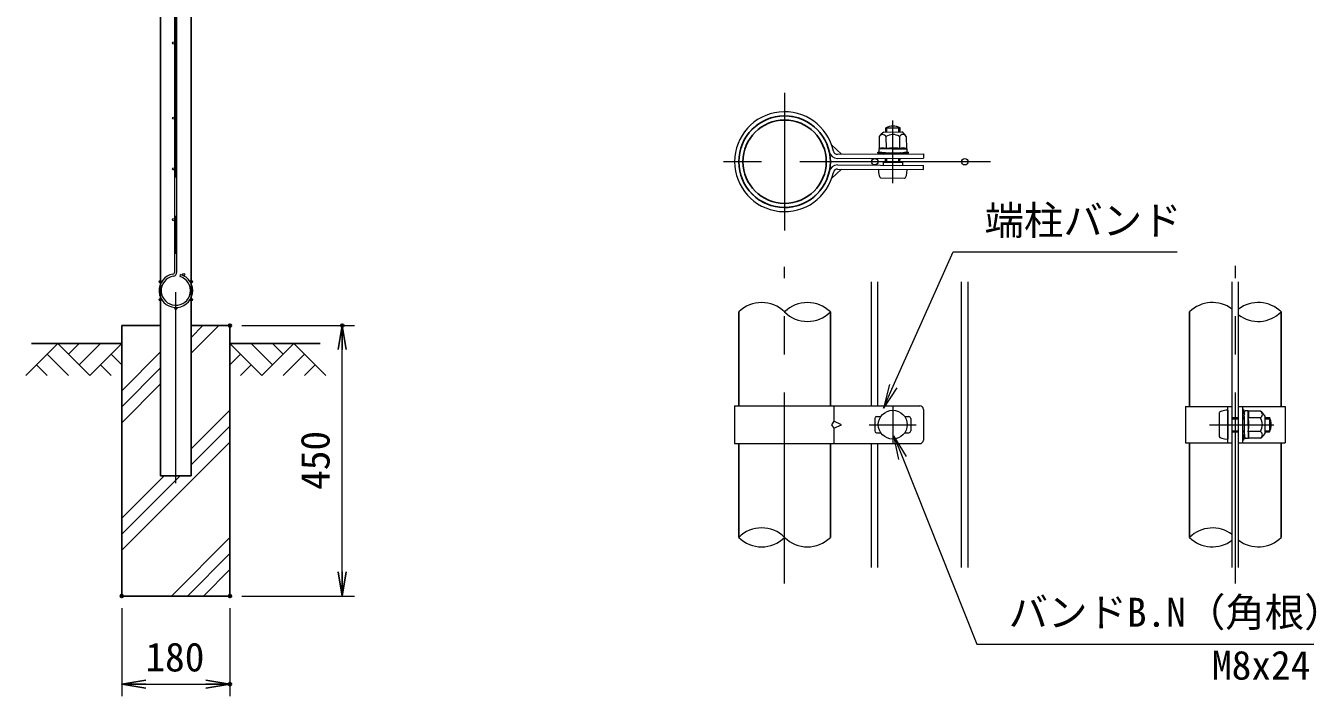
# Model space of a CAD drawing. Units: millimetres, scale not verified. Extents: x -4200 to 4200, y -2970 to 2970.
# Drawn here: x -173 to 1974, y -523 to 593 of the extents above; entities that cross this region are included whole.
import ezdxf
from ezdxf.enums import TextEntityAlignment as Align

# ---------------------------------------------------------------- set-up
doc = ezdxf.new("R2010")
doc.units = ezdxf.units.MM
doc.header["$LTSCALE"] = 10
doc.header["$PDMODE"] = 32
doc.header["$PDSIZE"] = 5
doc.linetypes.add('USER1', pattern=[50.8, 31.75, -6.35, 6.35, -6.35])
for name, color, linetype, lineweight in [('0-1_D-STR4', 7, 'Continuous', 25), ('0-2_D-STR-DIM', 7, 'Continuous', 13), ('0-7_D-STR1', 1, 'Continuous', 25), ('0-8_D-DCR-HCH', 7, 'Continuous', 13), ('0-9_D-BMK', 2, 'USER1', 13), ('0-A_D-STR2', 7, 'Continuous', 13), ('0-B_D-STR3', 3, 'Continuous', 13), ('0-C_D-BGD', 7, 'Continuous', 25), ('0-D_D-STR-TXT', 7, 'Continuous', 13)]:
    doc.layers.add(name, color=color, linetype=linetype, lineweight=lineweight)
doc.layers.add('0-3_0', color=7, linetype='Continuous')
doc.layers.add('0-4_Defpoints', color=7, linetype='Continuous')
doc.styles.add('ＭＳ ゴシック', font='')
doc.styles.get('ＭＳ ゴシック').set_extended_font_data('MS Gothic')

# ---------------------------------------------------------------- blocks, each defined once
blk = doc.blocks.new('_Open')
at = {"layer": '0-3_0'}
blk.add_line((-10, 1.667), (0, 0), dxfattribs=at)
blk.add_lwpolyline([(-10, -1.667), (0, 0), (-10, 0)], dxfattribs=at)

msp = doc.modelspace()

# ---------------------------------------------------------------- linework, layer by layer
at = {"layer": '0-1_D-STR4'}
for p, q in [((-13.47, 93.98), (-13.47, -356.02)), ((51.13, 93.98), (-13.47, 93.98)), ((166.53, 93.98), (101.93, 93.98)), ((166.53, 93.98), (166.53, -356.02)), ((166.53, -356.02), (-13.47, -356.02))]:
    msp.add_line(p, q, dxfattribs=at)
at = {"layer": '0-2_D-STR-DIM'}
for p, q in [((186.53, 93.98), (373.51, 93.98)), ((353.51, -316.02), (353.51, 53.98)), ((186.53, -356.02), (373.51, -356.02)), ((-13.47, -376.02), (-13.47, -522.66)), ((166.53, -376.02), (166.53, -522.66)), ((26.53, -502.66), (126.53, -502.66))]:
    msp.add_line(p, q, dxfattribs=at)
for centre, start, end in [((1051.22, 78.15), 45.18146, 134.81854), ((1127.42, 78.15), 45.18146, 134.81854), ((1801.22, 78.15), 52.7739, 134.81854), ((1877.42, 78.15), 45.18146, 127.2261), ((1127.42, 154.83), 225.18146, 314.81854), ((1877.42, 154.83), 232.7739, 314.81854), ((1051.22, -296.85), 45.18146, 134.81854), ((1801.22, -296.85), 52.7739, 134.81854), ((1051.22, -220.17), 225.18146, 314.81854), ((1127.42, -220.17), 225.18146, 314.81854), ((1801.22, -220.17), 225.18146, 307.2261), ((1877.42, -220.17), 232.7739, 314.81854)]:
    msp.add_arc(centre, 54.05, start, end, dxfattribs=at)
at = {"layer": '0-4_Defpoints'}
for p in [(166.53, 93.98), (353.51, 93.98), (-13.47, -356.02), (166.53, -356.02), (166.53, -502.66)]:
    msp.add_point(p, dxfattribs=at)
at = {"layer": '0-7_D-STR1'}
for p, q in [((51.13, 848.98), (51.13, -156.02)), ((101.93, -156.02), (101.93, 848.98)), ((1013.12, 116.49), (1013.12, -39.51)), ((1165.52, -39.51), (1165.52, 116.49)), ((1763.12, 116.49), (1763.12, -41.01)), ((1915.52, -41.01), (1915.52, 116.49)), ((1013.12, -102.51), (1013.12, -258.51)), ((1165.52, -258.51), (1165.52, -102.51)), ((1763.12, -101.01), (1763.12, -258.51)), ((1915.52, -258.51), (1915.52, -101.01)), ((51.13, -156.02), (101.93, -156.02))]:
    msp.add_line(p, q, dxfattribs=at)
for radius in [76.2, 69.3]:
    msp.add_circle((1089.32, 366.49), radius, dxfattribs=at)
at = {"layer": '0-8_D-DCR-HCH'}
for p, q in [((101.93, 47.71), (148.2, 93.98)), ((101.93, 74.22), (121.68, 93.98)), ((-119.9, 63.98), (-173.11, 10.77)), ((-137.63, 46.24), (-102, 10.77)), ((-119.9, 63.98), (-66.68, 10.77)), ((-102.16, 46.24), (-84.42, 63.98)), ((-84.42, 28.5), (-48.95, 63.98)), ((-66.68, 10.77), (-13.47, 63.98)), ((-31.21, 46.24), (-13.47, 28.59)), ((-13.47, -14.66), (51.13, 49.94)), ((219.74, 10.77), (166.53, 63.98)), ((184.27, 46.24), (166.53, 28.59)), ((237.48, 28.5), (202, 63.98)), ((272.95, 63.98), (219.74, 10.77)), ((255.31, 46.15), (237.48, 63.98)), ((290.69, 46.24), (255.05, 10.77)), ((272.95, 63.98), (326.16, 10.77)), ((-155.37, 28.5), (-137.55, 10.77)), ((-48.95, 28.5), (-31.13, 10.77)), ((-13.47, -41.18), (51.13, 23.42)), ((202, 28.5), (184.18, 10.77)), ((308.43, 28.5), (290.61, 10.77)), ((-13.47, -67.69), (51.13, -3.09)), ((101.93, -111.39), (166.53, -46.79)), ((101.93, -137.91), (166.53, -73.31)), ((-13.47, -279.83), (166.53, -99.83)), ((-13.47, -253.31), (83.82, -156.02)), ((-13.47, -226.79), (57.3, -156.02)), ((69.43, -356.02), (166.53, -258.92)), ((95.95, -356.02), (166.53, -285.44)), ((122.46, -356.02), (166.53, -311.96))]:
    msp.add_line(p, q, dxfattribs=at)
at = {"layer": '0-9_D-BMK'}
for p, q in [((76.53, -168.02), (76.53, 1608.98)), ((1089.32, 480.79), (1089.32, 252.19)), ((1269.21, 330.71), (1269.71, 435.17)), ((1432.22, 366.49), (975.02, 366.49)), ((1089.32, -335.19), (1089.32, 191.31)), ((1839.32, -335.19), (1839.32, 193.17)), ((1269.32, -41.01), (1269.32, -101.01)), ((1230.32, -71.01), (1308.32, -71.01)), ((1796.06, -71.01), (1903.28, -71.01))]:
    msp.add_line(p, q, dxfattribs=at)
at = {"layer": '0-A_D-STR2'}
for p, q in [((74.73, 183.11), (74.73, 1534.84)), ((78.33, 183.11), (78.33, 1534.84)), ((83.5, 175.36), (84.53, 178.81)), ((1233.92, -39.51), (1233.92, 166.49)), ((1244.72, -39.51), (1244.72, 166.49)), ((1383.92, -308.51), (1383.92, 166.49)), ((1394.72, -308.51), (1394.72, 166.49)), ((1833.92, -308.51), (1833.92, 166.49)), ((1844.72, -308.51), (1844.72, 166.49)), ((1233.92, -308.51), (1233.92, -102.51)), ((1244.72, -308.51), (1244.72, -102.51))]:
    msp.add_line(p, q, dxfattribs=at)
for centre, radius in [((72.93, 563.98), 1.8), ((72.93, 438.98), 1.8), ((1239.32, 366.49), 5.4), ((1389.32, 366.49), 5.4), ((72.93, 354.48), 1.8), ((72.93, 269.98), 1.8), ((89.65, 178.74), 1.8), ((50.72, 166.88), 1.8), ((102.34, 166.88), 1.8), ((50.72, 137.08), 1.8), ((102.34, 137.08), 1.8), ((76.53, 122.18), 1.8)]:
    msp.add_circle(centre, radius, dxfattribs=at)
for centre, radius, start, end in [((76.53, 151.98), 28, 99.83934, 73.39579), ((76.53, 151.98), 24.4, 99.83934, 73.39579), ((71.13, 183.11), 3.6, 279.83934, 0), ((71.13, 183.11), 7.2, 279.83934, 0)]:
    msp.add_arc(centre, radius, start, end, dxfattribs=at)
at = {"layer": '0-B_D-STR3'}
for p, q in [((1246.81, 408.21), (1246.9, 388.12)), ((1254.29, 415.77), (1284.29, 415.91)), ((1257.62, 415.78), (1257.65, 422.8)), ((1257.65, 422.8), (1281.65, 422.68)), ((1258.06, 408.27), (1258.16, 387.88)), ((1259.65, 415.79), (1259.69, 423.76)), ((1279.59, 415.89), (1279.63, 423.66)), ((1280.58, 408.38), (1280.68, 387.99)), ((1281.62, 415.9), (1281.65, 422.68)), ((1291.84, 408.43), (1291.93, 388.34)), ((1167.54, 394.55), (1184.17, 378.83)), ((1246.17, 387.69), (1246.19, 382.69)), ((1269.42, 387.94), (1246.24, 387.82)), ((1246.9, 388.12), (1246.39, 387.99)), ((1269.42, 387.94), (1292.59, 388.05)), ((1292.67, 387.85), (1292.69, 382.91)), ((1177.28, 378.79), (1320.28, 379.48)), ((1177.31, 371.89), (1320.32, 372.58)), ((1244.26, 382.16), (1248.58, 382.18)), ((1244.27, 380.66), (1244.26, 382.16)), ((1244.27, 380.66), (1248.59, 380.68)), ((1255.95, 381.27), (1246.46, 382.39)), ((1248.59, 380.68), (1253.9, 379.16)), ((1253.42, 365.82), (1253.4, 360.72)), ((1253.42, 365.82), (1285.33, 365.67)), ((1253.9, 379.16), (1284.98, 379.31)), ((1255.95, 381.27), (1282.95, 381.4)), ((1257.28, 381.28), (1281.58, 381.4)), ((1257.28, 380.68), (1257.28, 381.28)), ((1257.38, 365.8), (1257.41, 372.28)), ((1259.41, 365.79), (1259.44, 372.29)), ((1279.35, 365.69), (1279.38, 372.39)), ((1281.38, 365.68), (1281.41, 372.4)), ((1281.58, 380.8), (1281.58, 381.4)), ((1282.95, 381.4), (1292.43, 382.61)), ((1284.97, 380.81), (1290.94, 382.38)), ((1290.95, 380.88), (1284.98, 379.31)), ((1285.33, 365.67), (1285.31, 360.57)), ((1290.94, 382.38), (1295.26, 382.4)), ((1320.32, 379.48), (1320.32, 372.58)), ((1167.54, 338.43), (1184.17, 354.15)), ((1177.28, 354.19), (1320.28, 353.5)), ((1177.31, 361.09), (1320.32, 360.4)), ((1245.32, 353.86), (1293.32, 353.63)), ((1320.32, 353.5), (1320.32, 360.4)), ((1249.75, 339.44), (1288.75, 339.25)), ((1006.22, -39.51), (1314.28, -39.51)), ((1006.22, -39.51), (1006.22, -102.51)), ((1171.02, -39.51), (1171.02, -65.01)), ((1756.22, -41.01), (1833.92, -41.01)), ((1756.22, -41.01), (1756.22, -101.01)), ((1827.02, -101.01), (1827.02, -41.01)), ((1833.92, -101.01), (1833.92, -41.01)), ((1844.72, -101.01), (1844.72, -41.01)), ((1844.72, -41.01), (1922.42, -41.01)), ((1851.62, -101.01), (1851.62, -41.01)), ((1922.42, -41.01), (1922.42, -101.01)), ((1239.32, -60.51), (1239.32, -81.51)), ((1242.32, -57.51), (1249.48, -57.51)), ((1289.16, -57.51), (1296.32, -57.51)), ((1299.32, -60.51), (1299.32, -81.51)), ((1320.28, -45.51), (1320.28, -96.51)), ((1812.62, -51.51), (1812.62, -90.51)), ((1827.02, -47.01), (1827.02, -95.01)), ((1833.92, -59.01), (1844.72, -59.01)), ((1833.92, -61.04), (1844.72, -61.04)), ((1851.62, -45.51), (1851.62, -49.83)), ((1853.12, -45.51), (1851.62, -45.51)), ((1851.62, -59.01), (1854.02, -59.01)), ((1851.62, -61.04), (1854.02, -61.04)), ((1852.18, -51.57), (1854.34, -54.6)), ((1853.12, -45.51), (1853.12, -49.83)), ((1853.4, -50.7), (1854.64, -52.44)), ((1854.02, -57.51), (1855.19, -48.02)), ((1854.02, -57.51), (1854.02, -84.51)), ((1860.49, -47.76), (1855.48, -47.76)), ((1860.62, -71.01), (1860.62, -47.83)), ((1881, -59.75), (1860.62, -59.75)), ((1860.92, -48.49), (1860.78, -47.98)), ((1881, -48.49), (1860.92, -48.49)), ((1888.52, -56.01), (1888.52, -86.01)), ((1888.52, -59.01), (1896.02, -59.01)), ((1888.52, -61.04), (1896.99, -61.04)), ((1896.02, -59.01), (1896.02, -83.01)), ((1171.02, -77.01), (1171.02, -102.51)), ((1242.32, -84.51), (1249.48, -84.51)), ((1289.16, -84.51), (1296.32, -84.51)), ((1833.92, -80.98), (1844.72, -80.98)), ((1833.92, -83.01), (1844.72, -83.01)), ((1851.62, -80.98), (1854.02, -80.98)), ((1851.62, -83.01), (1854.02, -83.01)), ((1854.02, -84.51), (1855.19, -94)), ((1860.62, -71.01), (1860.62, -94.19)), ((1881, -82.27), (1860.62, -82.27)), ((1888.52, -80.98), (1896.99, -80.98)), ((1888.52, -83.01), (1896.02, -83.01)), ((1006.22, -102.51), (1314.28, -102.51)), ((1756.22, -101.01), (1833.92, -101.01)), ((1844.72, -101.01), (1922.42, -101.01)), ((1851.62, -92.19), (1851.62, -96.51)), ((1852.18, -90.45), (1854.34, -87.42)), ((1853.4, -91.32), (1854.64, -89.58)), ((1860.42, -94.26), (1855.48, -94.26)), ((1881, -93.53), (1860.92, -93.53))]:
    msp.add_line(p, q, dxfattribs=at)
for points in [[(1248.58, 382.18), (1253.9, 380.66), (1284.97, 380.81)], [(1290.95, 380.88), (1295.27, 380.9), (1295.26, 382.4)], [(1853.12, -92.19), (1853.12, -96.51), (1851.62, -96.51)]]:
    msp.add_lwpolyline(points, dxfattribs=at)
msp.add_lwpolyline([(1184.17, -71.01), (1171.02, -65.01), (1167.54, -71.01), (1171.02, -77.01)], close=True, dxfattribs=at)
msp.add_circle((1269.32, -71.01), 24, dxfattribs=at)
for centre, radius, start, end in [((1089.32, 366.49), 83.1, 12.31982, 347.68018), ((1089.32, 366.49), 76.2, 12.31982, 347.68018), ((1267.15, 395.5), 24, 122.41049, 147.95901), ((1252.45, 405.19), 6.4, 28.72896, 151.82278), ((1269.54, 400.24), 25.5, 61.65072, 117.79569), ((1269.4, 391.05), 20.62, 90.27587, 123.36935), ((1269.4, 391.05), 20.62, 57.18239, 90.27587), ((1286.22, 405.35), 6.4, 28.72896, 151.82278), ((1271.62, 395.53), 24, 32.59272, 58.14124), ((1246.47, 387.7), 0.3, 105.27587, 180.27587), ((1252.61, 373.21), 15.97, 69.64909, 113.05147), ((1269.72, 325.67), 63.57, 90.27587, 100.47617), ((1269.72, 325.67), 63.57, 80.07556, 90.27587), ((1286.37, 373.37), 15.97, 67.50027, 110.90265), ((1292.37, 387.85), 0.3, 0.27587, 67.50027), ((1177.25, 385.69), 13.8, 192.31982, 270.27679), ((1177.25, 385.69), 6.9, 192.31982, 270.27679), ((1246.49, 382.69), 0.3, 180.27587, 263.27587), ((1257.24, 379.57), 1.71, 88.71432, 139.76424), ((1281.64, 379.68), 1.71, 40.78934, 91.83926), ((1292.39, 382.91), 0.3, 277.27587, 0.27587), ((1177.25, 347.29), 13.8, 89.72321, 167.68018), ((1177.25, 347.29), 6.9, 89.72321, 167.68018), ((1314.28, -45.51), 6, 0, 90), ((1242.32, -60.51), 3, 90, 180), ((1296.32, -60.51), 3, 0, 90), ((1854.62, -49.83), 3, 180, 215.53768), ((1854.62, -49.83), 1.5, 180, 215.53768), ((1853.12, -55.47), 1.5, 33.43373, 35.53768), ((1855.48, -48.06), 0.3, 90, 173), ((1860.49, -48.06), 0.3, 15, 90), ((1845.97, -54.13), 15.97, 339.37322, 22.7756), ((1798.35, -71.01), 63.57, 0, 10.20031), ((1877.95, -54.12), 6.4, 298.45309, 61.54691), ((1863.73, -71.01), 20.62, 0, 33.09348), ((1868.2, -68.78), 24, 32.13463, 57.68315), ((1873.52, -71.01), 25.5, 331.92751, 28.07249), ((1242.32, -81.51), 3, 180, 270), ((1296.32, -81.51), 3, 270, 0), ((1845.97, -87.89), 15.97, 337.2244, 20.62678), ((1798.35, -71.01), 63.57, 349.79969, 0), ((1863.73, -71.01), 20.62, 326.90652, 0), ((1877.95, -87.9), 6.4, 298.45309, 61.54691), ((1314.28, -96.51), 6, 270, 0), ((1854.62, -92.19), 3, 144.46232, 180), ((1854.62, -92.19), 1.5, 144.46232, 180), ((1853.12, -86.55), 1.5, 324.46232, 326.56627), ((1855.48, -93.96), 0.3, 187, 270), ((1860.42, -93.96), 0.3, 270, 337.2244), ((1868.2, -73.24), 24, 302.31685, 327.86537)]:
    msp.add_arc(centre, radius, start, end, dxfattribs=at)
for centre, major_axis, start_param, end_param in [((1249.82, 353.84), (0.07, 14.4), 1.5707963, 3.1415927), ((1288.82, 353.65), (0.07, 14.4), 3.1415927, 4.712389), ((1827.02, -51.51), (14.4, 0), 1.5707963, 3.1415927), ((1827.02, -90.51), (14.4, 0), 3.1415927, 4.712389)]:
    msp.add_ellipse(centre, major_axis=major_axis, ratio=0.3125, start_param=start_param, end_param=end_param, dxfattribs=at)
at = {"layer": '0-C_D-BGD'}
for p, q in [((-163.47, 63.98), (-13.47, 63.98)), ((316.53, 63.98), (166.53, 63.98))]:
    msp.add_line(p, q, dxfattribs=at)
at = {"layer": '0-D_D-STR-TXT'}
for p, q in [((1276.36, -9.74), (1253.99, -43.57)), ((1279.66, -129.1), (1271.02, -89.48))]:
    msp.add_line(p, q, dxfattribs=at)
for points in [[(1264.18, -4.32), (1253.99, -43.57), (1270.27, -7.03), (1369.77, 216.3), (1742.77, 216.3)], [(1292.05, -124.16), (1271.02, -89.48), (1285.86, -126.63), (1409.43, -435.98), (1970, -435.98)]]:
    msp.add_lwpolyline(points, dxfattribs=at)

# ---------------------------------------------------------------- block references
at = {"layer": '0-2_D-STR-DIM', "xscale": 4, "yscale": 4}
for p, rotation in [((353.51, 93.98), 90), ((353.51, -356.02), 270), ((-13.47, -502.66), 180)]:
    msp.add_blockref('_Open', p, dxfattribs=dict(at, rotation=rotation))
msp.add_blockref('_Open', (166.53, -502.66), dxfattribs=at)

# ---------------------------------------------------------------- texts
at = {"layer": '0-2_D-STR-DIM', "style": 'ＭＳ ゴシック'}
msp.add_text('450', height=48.09, rotation=90, dxfattribs=at).set_placement((346.76, -179.52), align=Align.BOTTOM_LEFT)
msp.add_text('180', height=48.09, dxfattribs=at).set_placement((25.88, -495.91), align=Align.BOTTOM_LEFT)
at = {"layer": '0-D_D-STR-TXT', "style": 'ＭＳ ゴシック'}
for s, p in [('端柱バンド', (1421.96, 230.41)), ('バンドB.N（角根）', (1462.13, -421.49)), ('M8x24', (1800.53, -509.52))]:
    msp.add_text(s, height=48.09, dxfattribs=at).set_placement(p, align=Align.BOTTOM_LEFT)

doc.saveas('drawing.dxf')
